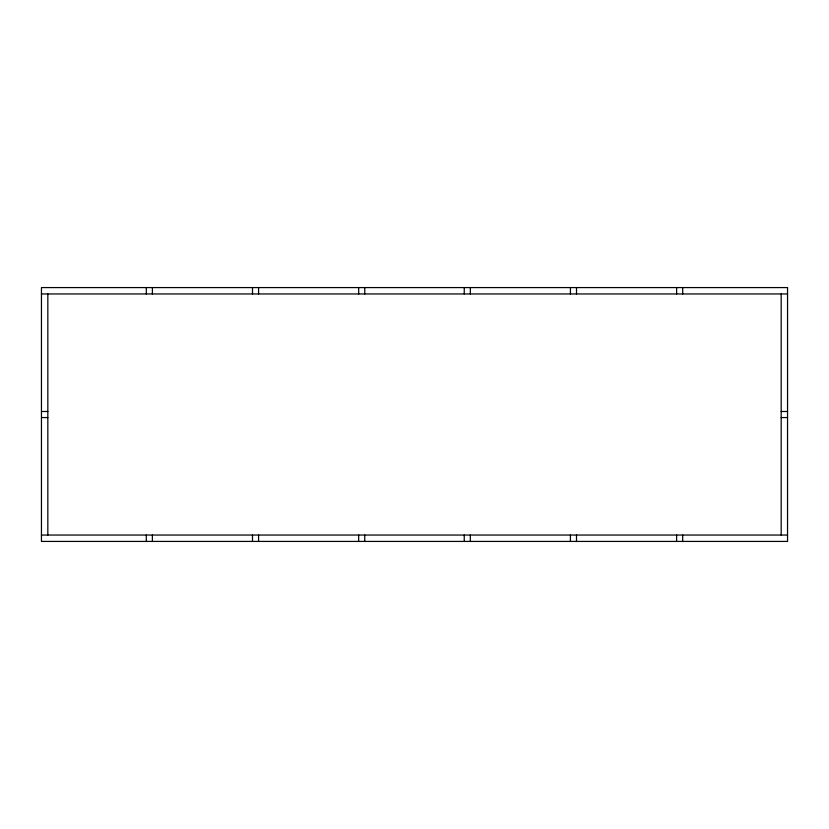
<?xml version="1.0" encoding="UTF-8"?>
<svg xmlns="http://www.w3.org/2000/svg" width="829" height="829" viewBox="0 0 829 829"><rect width="100%" height="100%" fill="white"/><g stroke="black" fill="none" stroke-linecap="round" stroke-linejoin="round"><path stroke-width="1.24" d="M41.46 293.953L787.55 293.953M41.471 411.485L47.833 411.485M781.177 411.485L787.54 411.485M41.471 417.567L47.833 417.567M781.177 417.567L787.54 417.567M41.45 535.047L787.54 535.047M781.177 293.953L781.177 535.047M682.702 287.58L682.702 293.953M682.692 535.047L682.692 541.42M676.619 287.58L676.619 293.953M676.609 535.047L676.609 541.42M576.507 287.58L576.507 293.953M576.497 535.047L576.497 541.42M570.425 287.58L570.425 293.953M570.414 535.047L570.414 541.42M470.333 287.58L470.333 293.953M470.323 535.047L470.323 541.42M464.25 287.58L464.25 293.953M464.24 535.047L464.24 541.42M364.76 287.58L364.76 293.953M364.75 535.047L364.75 541.42M358.677 287.58L358.677 293.953M358.667 535.047L358.667 541.42M258.586 287.58L258.586 293.953M258.575 535.047L258.575 541.42M252.503 287.58L252.503 293.953M252.493 535.047L252.493 541.42M152.391 287.58L152.391 293.953M152.381 535.047L152.381 541.42M146.308 287.58L146.308 293.953M146.298 535.047L146.298 541.42M47.833 293.953L47.833 535.047M787.55 287.58L41.46 287.58L41.45 541.42L787.54 541.42L787.55 287.58"/></g></svg>
